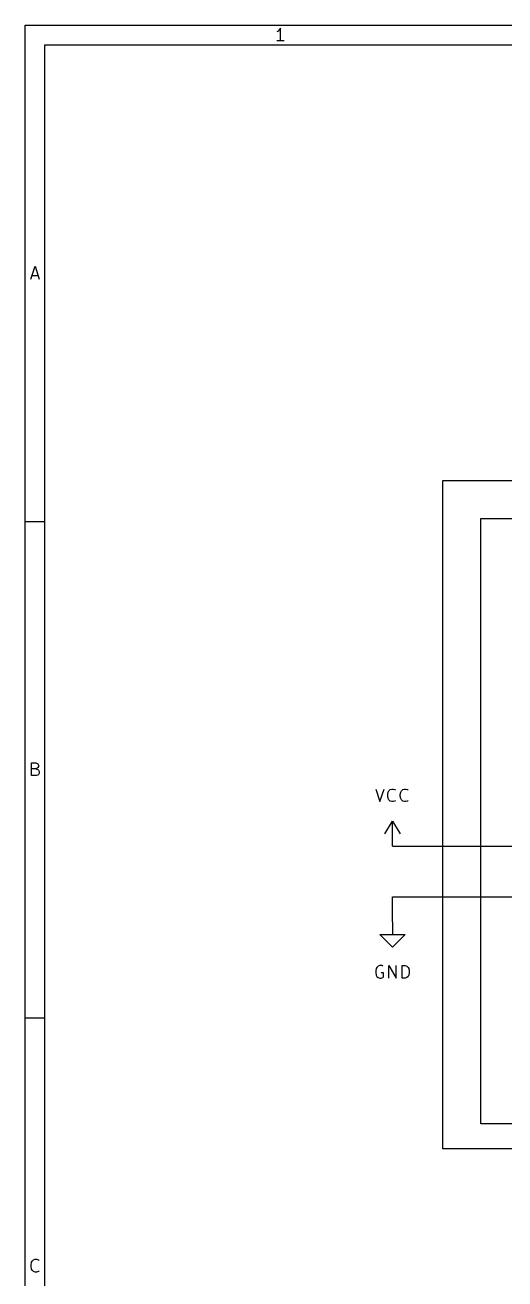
# Model space of a CAD drawing. Extents: x 0.4 to 11.3, y -7.9 to -0.4.
# Drawn here: x 0.394 to 2.296, y -5.365 to -0.394 of the extents above; entities that cross this region are included whole.
import ezdxf

# ---------------------------------------------------------------- set-up
doc = ezdxf.new("R2010")
doc.units = 0
doc.header["$MEASUREMENT"] = 0
for name, color, linetype in [('CYAN2', 4, 'CONTINUOUS'), ('GREEN3', 91, 'CONTINUOUS'), ('RED2', 1, 'CONTINUOUS')]:
    doc.layers.add(name, color=color, linetype=linetype)

msp = doc.modelspace()

# ---------------------------------------------------------------- linework, layer by layer
at = {"layer": 'CYAN2', "linetype": 'CONTINUOUS'}
for p, q in [((1.7833, -3.4228), (1.8, -3.4728)), ((1.8, -3.4728), (1.8167, -3.4228)), ((1.8333, -3.4347), (1.8357, -3.4299)), ((1.8357, -3.4299), (1.8405, -3.4252)), ((1.8405, -3.4252), (1.8476, -3.4228)), ((1.8476, -3.4228), (1.8524, -3.4228)), ((1.8524, -3.4228), (1.8595, -3.4252)), ((1.8595, -3.4252), (1.8619, -3.4276)), ((1.8833, -3.4347), (1.8857, -3.4299)), ((1.8857, -3.4299), (1.8905, -3.4252)), ((1.8905, -3.4252), (1.8976, -3.4228)), ((1.8976, -3.4228), (1.9024, -3.4228)), ((1.9024, -3.4228), (1.9095, -3.4252)), ((1.9095, -3.4252), (1.9119, -3.4276)), ((1.831, -3.4442), (1.8333, -3.4347)), ((1.831, -3.4514), (1.831, -3.4442)), ((1.8333, -3.4609), (1.831, -3.4514)), ((1.8357, -3.4657), (1.8333, -3.4609)), ((1.8405, -3.4704), (1.8357, -3.4657)), ((1.8476, -3.4728), (1.8405, -3.4704)), ((1.8524, -3.4728), (1.8476, -3.4728)), ((1.8595, -3.4704), (1.8524, -3.4728)), ((1.8619, -3.468), (1.8595, -3.4704)), ((1.881, -3.4442), (1.8833, -3.4347)), ((1.881, -3.4514), (1.881, -3.4442)), ((1.8833, -3.4609), (1.881, -3.4514)), ((1.8857, -3.4657), (1.8833, -3.4609)), ((1.8905, -3.4704), (1.8857, -3.4657)), ((1.8976, -3.4728), (1.8905, -3.4704)), ((1.9024, -3.4728), (1.8976, -3.4728)), ((1.9095, -3.4704), (1.9024, -3.4728)), ((1.9119, -3.468), (1.9095, -3.4704)), ((1.7929, -4.1252), (1.7881, -4.1299)), ((1.8, -4.1228), (1.7929, -4.1252)), ((1.8071, -4.1228), (1.8, -4.1228)), ((1.8119, -4.1252), (1.8071, -4.1228)), ((1.8357, -4.1728), (1.8357, -4.1228)), ((1.8357, -4.1228), (1.8643, -4.1728)), ((1.8643, -4.1728), (1.8643, -4.1228)), ((1.8881, -4.1728), (1.8881, -4.1228)), ((1.8881, -4.1228), (1.9, -4.1228)), ((1.9, -4.1228), (1.9071, -4.1252)), ((1.9071, -4.1252), (1.9119, -4.1299)), ((1.7857, -4.1347), (1.7833, -4.1442)), ((1.7833, -4.1442), (1.7833, -4.1514)), ((1.7833, -4.1514), (1.7857, -4.1609)), ((1.7881, -4.1299), (1.7857, -4.1347)), ((1.7857, -4.1609), (1.7881, -4.1657)), ((1.7881, -4.1657), (1.7929, -4.1704)), ((1.7929, -4.1704), (1.8, -4.1728)), ((1.8, -4.1728), (1.8048, -4.1728)), ((1.8143, -4.1514), (1.8048, -4.1514)), ((1.8048, -4.1728), (1.8119, -4.1704)), ((1.8119, -4.1704), (1.8143, -4.168)), ((1.8143, -4.168), (1.8143, -4.1514)), ((1.9, -4.1728), (1.8881, -4.1728)), ((1.9071, -4.1704), (1.9, -4.1728)), ((1.9119, -4.1657), (1.9071, -4.1704)), ((1.9119, -4.1299), (1.9143, -4.1347)), ((1.9143, -4.1609), (1.9119, -4.1657)), ((1.9143, -4.1347), (1.9167, -4.1442)), ((1.9167, -4.1514), (1.9143, -4.1609)), ((1.9167, -4.1442), (1.9167, -4.1514))]:
    msp.add_line(p, q, dxfattribs=at)
at = {"layer": 'GREEN3', "linetype": 'CONTINUOUS'}
for p, q in [((2.05, -2.2), (7.65, -2.2)), ((2.05, -4.85), (2.05, -2.2)), ((2.2, -2.35), (7.5, -2.35)), ((2.2, -4.75), (2.2, -2.35)), ((1.85, -3.65), (2.7, -3.65)), ((1.85, -3.85), (2.7, -3.85)), ((1.85, -3.95), (1.85, -3.85)), ((2.7, -4.75), (2.2, -4.75)), ((2.7, -4.85), (2.05, -4.85))]:
    msp.add_line(p, q, dxfattribs=at)
at = {"layer": 'RED2', "linetype": 'CONTINUOUS'}
for p, q in [((0.3937, -0.3937), (11.2993, -0.3937)), ((0.3937, -7.8743), (0.3937, -0.3937)), ((1.3965, -0.4174), (1.3916, -0.4199)), ((1.4013, -0.4126), (1.3965, -0.4174)), ((1.4062, -0.4053), (1.4013, -0.4126)), ((1.4062, -0.4564), (1.4062, -0.4053)), ((0.4724, -0.4724), (11.2206, -0.4724)), ((0.4724, -7.7956), (0.4724, -0.4724)), ((1.4208, -0.4564), (1.3916, -0.4564)), ((0.416, -1.4013), (0.4331, -1.3501)), ((0.4209, -1.3867), (0.4453, -1.3867)), ((0.4331, -1.3501), (0.4501, -1.4013)), ((0.3937, -2.3622), (0.4724, -2.3622)), ((0.4197, -3.3698), (0.4197, -3.3186)), ((0.4197, -3.3186), (0.4367, -3.3186)), ((0.4367, -3.3186), (0.4416, -3.3211)), ((0.4416, -3.3211), (0.444, -3.3235)), ((0.444, -3.3235), (0.4465, -3.3284)), ((0.4465, -3.3284), (0.4465, -3.3333)), ((0.4367, -3.343), (0.4197, -3.343)), ((0.4392, -3.3698), (0.4197, -3.3698)), ((0.4416, -3.3406), (0.4367, -3.343)), ((0.4367, -3.343), (0.444, -3.3455)), ((0.444, -3.3674), (0.4392, -3.3698)), ((0.444, -3.3381), (0.4416, -3.3406)), ((0.4465, -3.3333), (0.444, -3.3381)), ((0.444, -3.3455), (0.4465, -3.3479)), ((0.4465, -3.365), (0.444, -3.3674)), ((0.4465, -3.3479), (0.4489, -3.3528)), ((0.4489, -3.3601), (0.4465, -3.365)), ((0.4489, -3.3528), (0.4489, -3.3601)), ((1.82, -3.6), (1.85, -3.55)), ((1.85, -3.55), (1.88, -3.6)), ((1.85, -3.65), (1.85, -3.55)), ((1.85, -3.95), (1.85, -4)), ((1.85, -4.05), (1.8, -4)), ((1.8, -4), (1.85, -4)), ((1.85, -4), (1.9, -4)), ((1.9, -4), (1.85, -4.05)), ((0.3937, -4.3307), (0.4724, -4.3307)), ((0.4172, -5.3091), (0.4197, -5.2993)), ((0.4172, -5.3164), (0.4172, -5.3091)), ((0.4197, -5.3261), (0.4172, -5.3164)), ((0.4197, -5.2993), (0.4221, -5.2945)), ((0.4221, -5.2945), (0.427, -5.2896)), ((0.427, -5.2896), (0.4343, -5.2872)), ((0.4343, -5.2872), (0.4392, -5.2872)), ((0.4392, -5.2872), (0.4465, -5.2896)), ((0.4465, -5.2896), (0.4489, -5.292)), ((0.4221, -5.331), (0.4197, -5.3261)), ((0.427, -5.3359), (0.4221, -5.331)), ((0.4343, -5.3383), (0.427, -5.3359)), ((0.4392, -5.3383), (0.4343, -5.3383)), ((0.4465, -5.3359), (0.4392, -5.3383)), ((0.4489, -5.3335), (0.4465, -5.3359))]:
    msp.add_line(p, q, dxfattribs=at)

doc.saveas('drawing.dxf')
